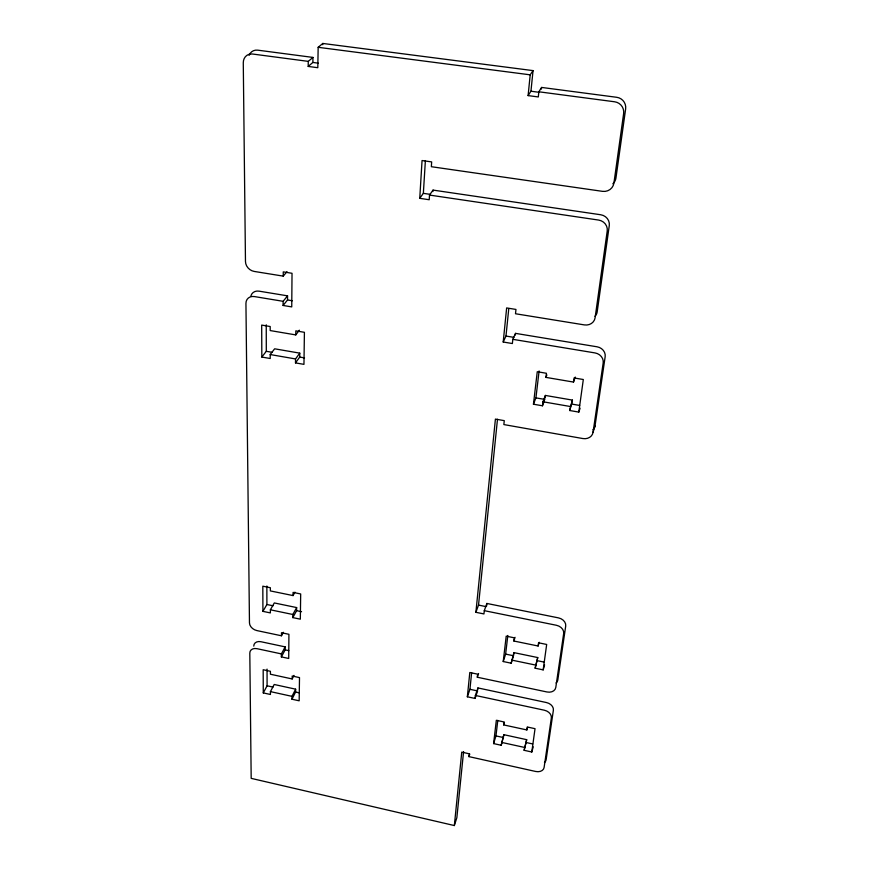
<?xml version="1.0" encoding="UTF-8"?>
<svg xmlns="http://www.w3.org/2000/svg" width="869" height="869" viewBox="0 0 869 869"><rect width="100%" height="100%" fill="white"/><g stroke="black" fill="none" stroke-linecap="round" stroke-linejoin="round"><path stroke-width="1.3" d="M250.935 295.764A9.103 7.625 41.5 0 1 259.06 291.158L287.563 295.851L283.12 301.315L254.411 296.568A9.179 7.658 41.3 0 0 245.938 303.411L249.468 622.921A7.81 5.779 29.2 0 0 256.876 630.579L281.48 635.782L281.491 632.73L288.921 634.305L288.714 658.463L281.371 656.899L281.393 653.901L285.173 646.884L260.95 641.724A7.636 5.594 28.6 0 0 253.77 646.123M308.267 61.373L308.191 66.435L312.873 62.449L312.959 57.419L308.267 61.373L252.618 54.03A10.471 9.016 58.8 0 0 243.277 62.84L245.471 261.526A9.374 7.908 43.9 0 0 254.226 271.432L283.24 276.125L283.261 271.878L292.027 273.29L291.745 306.898L283.098 305.464L283.12 301.315M281.371 656.899L285.151 649.86L285.173 646.884M283.098 305.464L287.53 299.968L287.563 295.851M292.18 678.95L292.201 676.028L299.501 677.603L299.164 700.805L291.962 699.219L291.995 696.351L295.634 689.171L274.202 684.49L270.422 691.615L270.433 694.483L263.274 692.908L263.177 669.727L270.411 671.303L270.411 674.225L292.18 678.95L294.015 675.398M293.049 595.58L293.081 592.397L300.685 593.961L300.326 619.173L292.82 617.609L292.853 614.492L296.644 607.572L274.311 602.945L270.378 609.799L270.378 612.917L262.927 611.363L262.818 586.184L270.357 587.737L270.357 590.92L293.049 595.58L294.96 592.158M295.786 334.913L295.829 330.861L304.411 332.316L303.954 364.361L295.493 362.894L295.536 358.94L299.772 353.14L274.637 348.806L270.205 354.552L270.216 358.506L261.83 357.05L261.688 325.082L270.194 326.527L270.194 330.568L295.786 334.913L299.36 330.187M291.962 699.219L295.601 692.039L295.634 689.171M292.82 617.609L296.601 610.679L296.644 607.572M295.493 362.894L299.729 357.072L299.772 353.14M612.862 183.772A10.113 9.787 13 0 0 615.958 177.982L625.637 108.962A10.395 10.341 -10.7 0 0 616.718 97.295L541.593 87.432L538.845 91.788L538.302 96.948L528.102 95.601L530.948 91.223L533.045 70.617L322.801 43.45L318.163 47.306L317.804 67.706L308.191 66.435M322.779 44.721L322.801 43.45M594.983 316.327A9.57 8.733 15.9 0 0 597.188 311.83L609.278 225.582A9.917 9.407 14.6 0 0 600.74 214.762L433.044 190.094L429.514 195.069L429.21 199.74L419.749 198.328L422.052 160.537L431.665 161.916L431.35 166.707L602.499 191.343A10.2 9.852 13.7 0 0 613.927 183.055L623.638 113.546A10.493 10.417 -1.9 0 0 614.633 101.782L538.845 91.788M419.749 198.328L423.355 193.342L425.386 160.548M432.947 191.538L433.044 190.094M281.393 653.901L257.018 648.687A7.691 5.605 28.6 0 0 249.805 653.086L251.184 778.363L454.335 825.55L461.754 752.13L469.249 753.803L468.945 756.627L535.652 771.466A7.854 5.703 17.5 0 0 544.103 767.501L551.348 717.913A8.06 6.018 17.3 0 0 544.342 710.212L475.376 695.45L475.061 698.448L467.348 696.797L469.803 672.508L477.613 674.159L477.298 677.223L546.927 691.963A8.179 6.213 17.2 0 0 555.791 687.488L563.677 633.49A8.408 6.561 16.9 0 0 556.388 625.267L484.294 610.668L483.946 613.938L475.886 612.308L495.417 419.086L504.27 420.65L503.857 424.572L582.86 438.552A9.222 7.962 15.6 0 0 593.06 432.273L595.059 425.712L605.161 356.735A9.429 8.44 14.7 0 0 597.057 346.796L515.523 333.37L512.819 339.323L512.373 343.537L503.205 342.017L506.649 307.93L515.958 309.44L515.502 313.752L584.402 324.908A9.657 8.788 16.1 0 0 595.102 317.761L607.225 230.969A10.004 9.461 15.1 0 0 598.6 220.063L429.514 195.069M528.102 95.601L530.199 74.832L533.045 70.617M463.59 751.598L456.844 817.729L454.335 825.55M467.348 696.797L469.944 689.302L471.628 672.725M475.886 612.308L478.526 605.096L497.481 419.26M503.205 342.017L505.975 336.053L508.778 308.593M477.744 689.628L477.928 687.944L546.427 702.543A8.006 5.996 17.2 0 1 553.379 710.201L546.134 759.658A7.799 5.692 17.4 0 1 544.45 762.482M486.597 606.106L486.879 603.455L558.474 617.881A8.342 6.539 16.8 0 1 565.708 626.06L557.822 679.873A8.125 6.192 17.1 0 1 556.041 682.969M515.35 334.945L515.523 333.37M541.42 89.04L541.593 87.432M533.218 746.819L531.806 752L524.126 750.305L526.69 739.682L503.879 734.685L501.207 745.265L493.592 743.592L496.329 720.292L504.031 721.965L503.672 724.909L526.864 729.938L527.592 727.375M513.134 656.986L511.178 663.199L503.227 661.537L506.203 636.151L514.263 637.813L513.872 641.018L538.117 646.004L539.214 642.289M544.483 400.49L542.473 405.78L533.447 404.215L537.259 371.726L546.427 373.279L545.928 377.385L573.507 382.078L575.256 377.059M493.592 743.592L495.96 735.913L497.796 720.423M503.227 661.537L505.628 654.107L507.833 635.467M533.447 404.215L535.923 397.883L539.106 370.944M501.207 745.265L503.879 734.685M511.178 663.199L513.916 652.619L537.748 657.561L535.141 668.196L543.168 669.88L544.581 664.85M542.473 405.78L542.962 401.771L545.374 395.438L572.432 400.098L569.695 410.516L578.808 412.091L580.09 408.234M513.916 652.619L513.536 655.747L505.628 654.107M545.048 398.1L545.374 395.438M524.126 750.305L526.69 739.682M526.864 729.938L527.255 726.995L535.032 728.678L531.806 752M535.141 668.196L537.748 657.561M538.117 646.004L538.552 642.799L546.677 644.461L543.168 669.88M569.695 410.516L572.432 400.098M573.507 382.078L574.061 377.95L583.316 379.514L578.808 412.091M593.06 432.273L603.184 362.927A9.505 8.484 14.9 0 0 595.004 352.923L512.819 339.323M503.672 724.909L504.454 722.356M513.872 641.018L515.056 637.335M468.945 756.627L469.781 754.064M475.061 698.448L477.602 690.942L469.944 689.302M475.376 695.45L477.928 687.944M477.298 677.223L478.569 673.508M484.294 610.668L486.879 603.455M545.928 377.385L546.894 374.908M263.274 692.908L267.087 685.793L267.055 669.108M281.48 635.782L283.392 632.306M262.927 611.363L266.902 604.509L266.859 586.021M261.83 357.05L266.305 351.293L266.24 324.8M283.24 276.125L286.976 271.693M318.163 47.306L530.199 74.832M312.959 57.419L257.767 50.163A10.385 8.962 59.2 0 0 249.099 55.344M312.873 62.449L318.239 63.155M530.948 91.223L539.149 92.31M423.355 193.342L430.383 194.384M287.53 299.968L292.353 300.772M505.975 336.053L513.937 337.368M266.305 351.293L272.247 352.325M299.729 357.072L304.53 357.898M535.923 397.883L544.885 399.425M571.889 404.096L579.645 405.432M270.205 354.552L295.536 358.94M542.962 401.771L570.238 406.496M478.526 605.096L486.032 606.616M266.902 604.509L273.072 605.791M296.601 610.679L301.576 611.711M537.335 660.69L543.972 662.069M270.378 609.799L292.853 614.492M511.559 660.06L535.565 665.057M285.151 649.86L288.801 650.642M267.087 685.793L273.018 687.086M295.601 692.039L299.186 692.821M495.96 735.913L503.52 737.564M526.31 742.55L532.654 743.94M270.422 691.615L291.995 696.351M501.554 742.387L524.518 747.427M595.059 425.712A9.157 7.93 15.5 0 1 592.962 429.753"/></g></svg>
